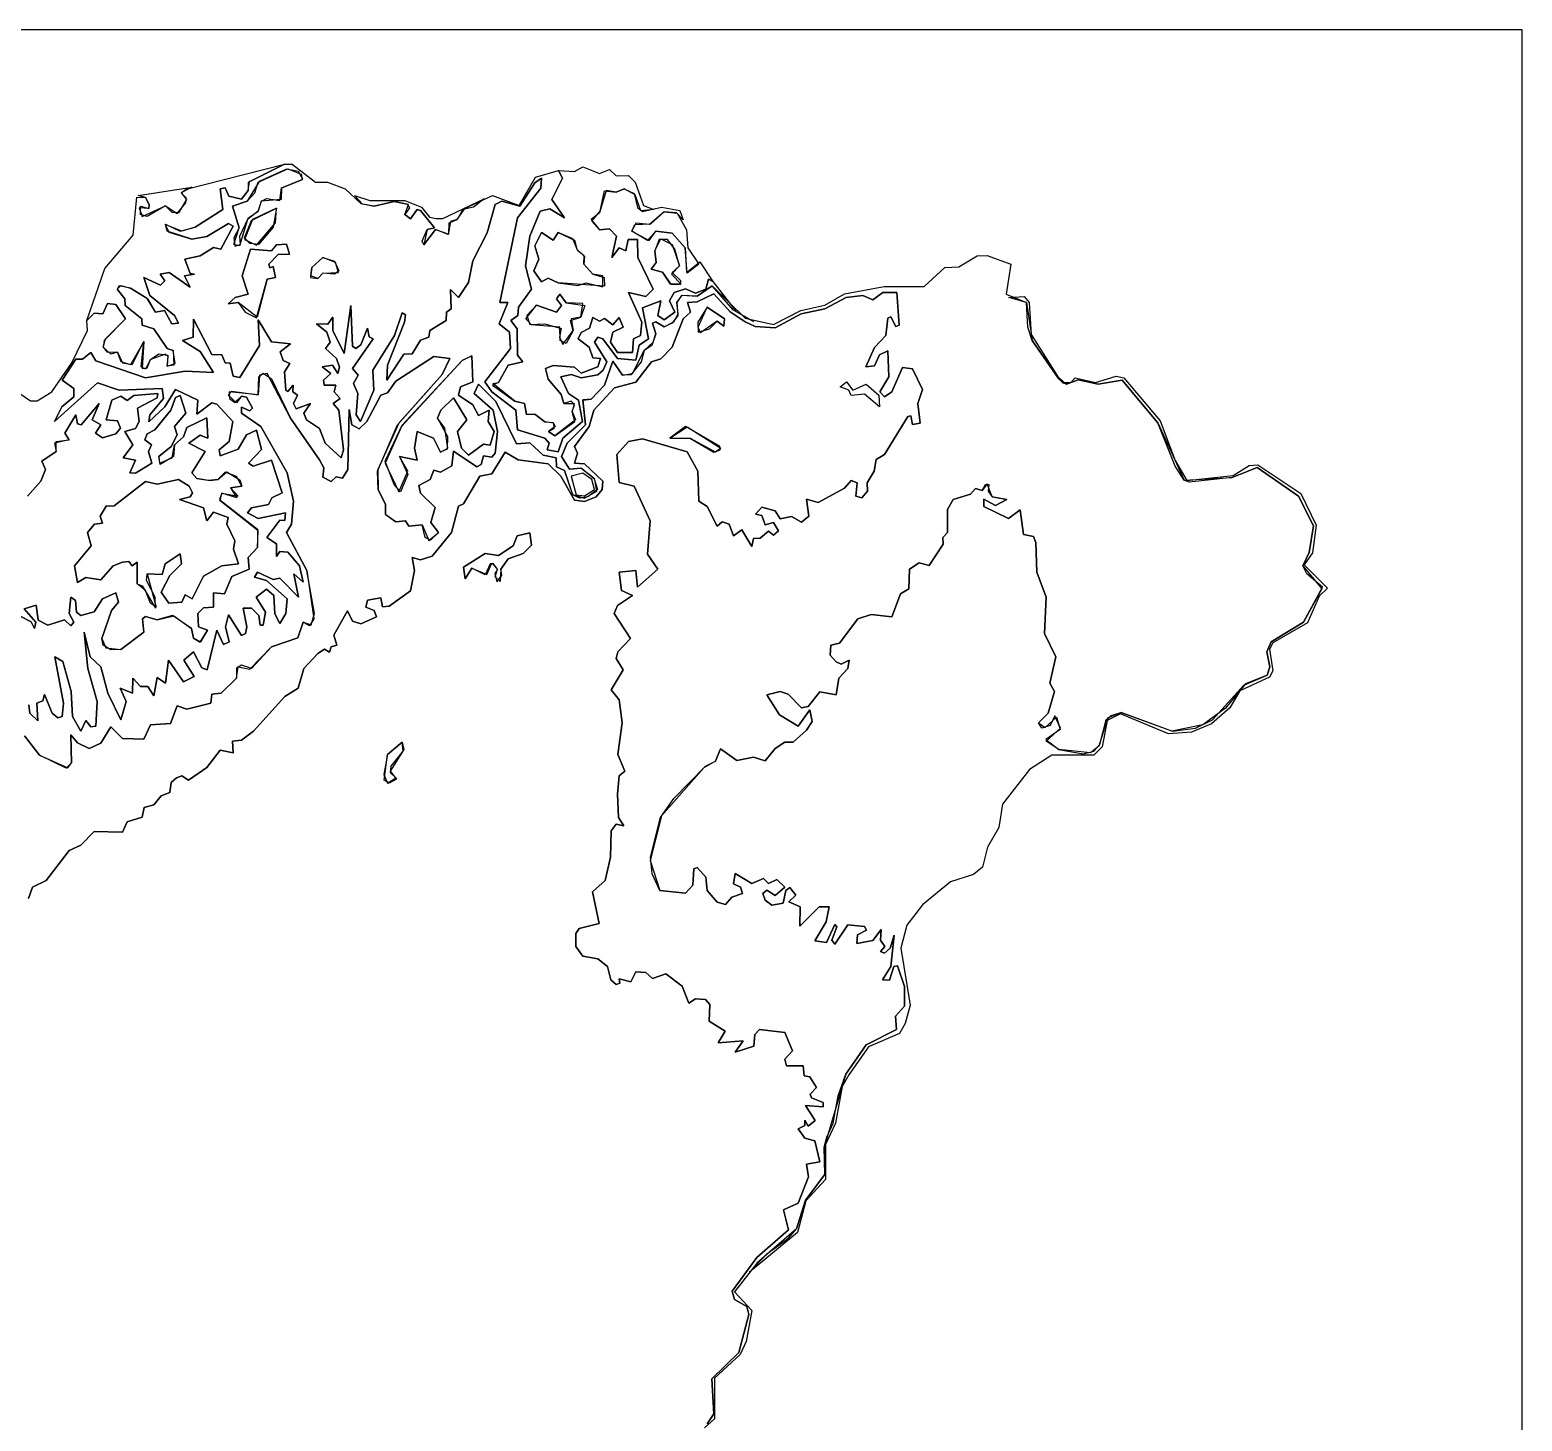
# Model space of a CAD drawing. Header units: millimetres. Extents: x 0 to 570, y 0 to 420.
# Drawn here: x 344.8 to 570, y 210 to 420 of the extents above; entities that cross this region are included whole.
import ezdxf

# ---------------------------------------------------------------- set-up
doc = ezdxf.new("R2010")
doc.units = ezdxf.units.MM
for name, color, linetype in [('BAND_01', 1, 'Continuous'), ('BAND_02', 2, 'Continuous'), ('BAND_03', 3, 'Continuous'), ('BAND_04', 4, 'Continuous'), ('BAND_05', 5, 'Continuous'), ('BAND_06', 6, 'Continuous'), ('PLAQUE_OUTLINE', 7, 'Continuous')]:
    doc.layers.add(name, color=color, linetype=linetype)

msp = doc.modelspace()

# ---------------------------------------------------------------- linework, layer by layer
at = {"layer": 'BAND_01'}
msp.add_lwpolyline([(344.57, 288.88), (345.18, 290.62), (347.25, 291.62), (350.71, 296.12), (352.5, 296.94), (354.5, 299), (358.75, 298.89), (359.5, 300.46), (361.75, 301.15), (362.05, 302.62), (363.5, 303.02), (364.61, 304.38), (365.91, 304.88), (366.13, 306.38), (366.9, 307.12), (367.75, 307.39), (368.75, 306.74), (371.5, 308.64), (373.5, 311.27), (375.5, 310.87), (375.4, 312.62), (376.75, 312.79), (378.54, 314.12), (383.25, 319.37), (385.29, 320.62), (386.15, 323.62), (388.27, 325.88), (389.25, 326.54), (390, 326.06), (390.25, 326.86), (391.1, 327.12), (390.69, 328.62), (392.75, 332.29), (393.5, 330.73), (394.75, 330.36), (397.09, 331.38), (396.75, 332.34), (395.5, 332.88), (395.75, 333.91), (397.75, 334.29), (398, 332.91), (399, 332.99), (402.25, 335.35), (402.84, 338.38), (402.5, 340.37), (403.75, 339.99), (405.5, 340.54), (408.43, 344.12), (409.5, 348.12), (410.25, 348.46), (412.71, 352.62), (414.5, 352.99), (416.5, 356.27), (418.5, 355.1), (423, 354.49), (424.93, 352.62), (427, 348.99), (428.5, 348.8), (430.25, 349.5), (431.14, 350.62), (431.26, 351.88), (428.5, 354.49), (426.99, 354.62), (427.45, 356.12), (427.01, 357.12), (429.19, 360.12), (429.89, 362.62), (433, 365.95), (436.25, 366.82), (438.61, 369.88), (440, 370.34), (441.73, 372.12), (443.4, 376.38), (444.49, 377.38), (444.03, 378.87), (445.5, 378.93), (448, 380.17), (450.5, 377.43), (452.75, 375.94), (454.25, 375.24), (457.25, 375.01), (461.2, 377.12), (464.75, 377.91), (467.97, 379.62), (470.5, 379.88), (472, 379.24), (473.54, 380.38), (475.61, 380.38), (476, 375.44), (475.5, 375.21), (474.75, 376.68), (474.25, 376.48), (473.99, 373.88), (472.25, 372.06), (470.94, 369.12), (472.25, 369.27), (473, 370.97), (474.25, 371.54), (474.4, 367.62), (473.09, 365.38), (473.75, 364.61), (474.89, 365.38), (476.5, 369.02), (478, 368.84), (479.5, 365.72), (478.82, 363.62), (479.17, 360.62), (478, 360.45), (477.75, 361.74), (477.28, 361.62), (473.79, 355.88), (472.5, 355.15), (472.23, 353.38), (471.14, 351.62), (471.21, 350.38), (470.37, 349.38), (469.42, 349.62), (469.63, 351.62), (468.75, 351.96), (467.75, 350.81), (463.75, 348.67), (462, 349.18), (462.33, 346.62), (461.25, 345.68), (459.75, 346.56), (458, 346.18), (457.25, 347.41), (455.25, 347.94), (454.31, 346.88), (455.25, 346.72), (455.75, 345.3), (457, 345.66), (457.79, 344.38), (457, 343.75), (456.25, 344.31), (455, 343.27), (454, 343.21), (453.75, 342.02), (452.25, 344.54), (451, 343.62), (450.32, 345.38), (449.25, 345.75), (448.5, 345.07), (447, 348.04), (445.76, 348.88), (445.59, 353.38), (444, 356.29), (437.25, 358.28), (435.15, 357.88), (433.37, 355.88), (433.75, 351.7), (436, 351.12), (438.39, 345.88), (437.98, 340.88), (439.54, 338.62), (436.5, 335.87), (436.25, 338.38), (433.75, 338.14), (434.1, 335.38), (435.75, 334.62), (433.5, 333.13), (432.95, 331.88), (435.44, 328.12), (433.52, 326.12), (433.26, 325.12), (434.31, 323.38), (432.52, 320.38), (433.73, 318.88), (434.17, 315.38), (433.54, 310.62), (434.6, 308.12), (433.75, 307.38), (433.49, 304.62), (433.63, 301.12), (434.43, 299.88), (433.25, 300.09), (432.52, 299.12), (432.43, 295.12), (431.64, 291.62), (429.68, 289.88), (430.72, 285.12), (427.68, 284.38), (427.17, 283.62), (427.21, 281.62), (428.25, 280.2), (430.5, 279.78), (431.96, 278.62), (432.46, 276.62), (433.25, 275.92), (433.83, 276.12), (433.75, 276.75), (435.5, 276.3), (436.25, 277.8), (437.75, 277.72), (438.75, 276.79), (440.75, 277.54), (443.25, 275.68), (444.25, 273.08), (445.25, 273.72), (446.74, 273.62), (447.42, 272.88), (447.3, 270.38), (449.71, 268.88), (448.67, 267.12), (452.45, 267.38), (451.25, 265.69), (454.06, 266.62), (454.18, 268.38), (454.91, 269.12), (458.75, 268.65), (459.89, 265.88), (458.71, 264.62), (458.97, 263.62), (461.5, 263.63), (461.67, 262.12), (462.5, 261.99), (463.52, 260.38), (462.57, 259.38), (462.75, 258.8), (464.49, 258.12), (464.5, 257.42), (461.87, 257.62), (463.33, 255.38), (462.25, 254.52), (461.75, 255.45), (461.74, 254.62), (460.73, 254.12), (461.75, 252.72), (463.25, 252.3), (464.03, 249.12), (462, 248.79), (462.28, 246.88), (460.72, 242.88), (458.53, 241.88), (459.3, 238.88), (454.5, 234.68), (450.8, 229.62), (451.12, 228.38), (453, 227.33), (453.29, 226.12), (451.77, 220.38), (447.7, 216.38), (448, 211.1), (447, 209.62)], dxfattribs=at)
for points in [[(449.64, 376.38), (447, 378.13), (445.61, 375.88), (445.67, 374.38), (447.34, 374.88), (448.5, 376.02), (449.5, 375.26)], [(444.5, 358.34), (448, 356.27), (448.96, 356.62), (448.94, 357.12), (443.75, 360.13), (441.38, 358.38)], [(419.25, 340.97), (420.5, 342.24), (420.25, 344.06), (418.35, 343.62), (417.71, 342.12), (415.5, 340.66), (413.5, 340.98), (410.26, 338.88), (410.5, 337.12), (411.5, 338.74), (413.75, 337.81), (414.5, 339.49), (415.39, 338.62), (414.94, 337.88), (415.25, 336.7), (416.01, 337.62), (415.89, 338.62), (417, 340.14)], [(401.12, 311.12), (401, 312.46), (398.79, 310.62), (398.21, 307.62), (398.75, 306.32), (400, 307.12), (399.24, 307.88), (399.32, 308.88)]]:
    msp.add_lwpolyline(points, close=True, dxfattribs=at)
at = {"layer": 'BAND_02'}
for points in [[(344, 313.42), (346.25, 310.53), (350.5, 308.6), (351.1, 309.38), (351, 313.59), (351.98, 312.38), (353.75, 311.52), (355.5, 312.35), (357, 314.78), (358.75, 313.02), (362, 312.95), (363.02, 315.12), (366, 315.3), (367, 317.96), (368.5, 317.45), (372.09, 318.38), (372.25, 319.73), (373.67, 319.88), (376, 322.15), (376.25, 323.86), (378, 323.48), (381.25, 326.85), (385.25, 328.22), (386.04, 330.62), (387.25, 330.19), (387.74, 331.88), (386.57, 338.38), (383.54, 344.12), (384.28, 345.38), (384.57, 348.88), (383.61, 353.12), (379.66, 360.12), (376.75, 362.14), (376.75, 363.03), (378, 362.51), (378.4, 362.88), (377.5, 364.57), (376.75, 364.69), (376, 363.69), (374.74, 364.88), (375.25, 365.46), (379.25, 364.93), (379.34, 367.62), (380, 368.2), (381.25, 367.33), (384.12, 361.38), (388.5, 355.12), (389.14, 353.88), (389, 352.49), (390.25, 351.83), (391, 352.51), (392, 352.35), (392.77, 353.62), (393, 362.69), (393.37, 360.38), (394.5, 359.76), (395.66, 360.88), (397.75, 364.85), (398.75, 365.23), (400, 366.96), (405.75, 370.68), (408.19, 370.38), (407, 367.99), (400.46, 360.62), (397.29, 353.62), (397.34, 350.62), (398.44, 348.38), (398.43, 346.88), (400, 345.73), (401.5, 345.9), (402, 345.1), (404, 345.31), (405, 342.94), (406.44, 344.12), (405.32, 345.62), (405.98, 347.88), (403.75, 350.05), (403.5, 351.2), (405.19, 352.12), (405.75, 353.54), (406.75, 353.25), (408.5, 354.18), (408.75, 356.42), (412.25, 354.03), (412.91, 354.38), (413.25, 355.72), (414.5, 355.52), (415.02, 356.12), (415.38, 359.38), (414.71, 362.62), (411.84, 365.12), (412.5, 366.5), (415.11, 363.88), (418.25, 357.51), (420.25, 357.64), (422.25, 355.78), (424.24, 355.38), (424.25, 354.04), (425.5, 353.51), (426.71, 349.88), (428.5, 349.32), (430.35, 350.38), (430.06, 352.12), (428, 353.84), (426.25, 353.69), (425.04, 355.62), (425.89, 357.62), (428.64, 360.38), (428.23, 364.12), (429.5, 364.25), (431.5, 366.37), (432.75, 369.98), (434.25, 367.87), (435.73, 368.12), (437.5, 371.6), (438.86, 372.88), (439.24, 374.12), (438.75, 375.71), (439.25, 375.95), (440.5, 375.17), (442, 375.91), (442.63, 377.12), (442.42, 378.87), (443.25, 379.96), (445.5, 379.78), (447.75, 381.38), (452.75, 376.49), (457, 375.55), (461.12, 377.63), (464.75, 378.46), (467.75, 380.16), (473.74, 381.25), (479.75, 381.24), (482.89, 384.12), (485, 384.24), (487.73, 385.88), (489.25, 385.93), (492.84, 384.62), (492.13, 380.12), (495.2, 378.87), (496.04, 373.12), (500.01, 367.38), (501.25, 366.5), (503, 367.19), (506, 366.5), (509.64, 367.12), (515, 360.7), (519, 352.05), (526.25, 352.45), (530, 353.93), (536.25, 349.61), (538.53, 345.12), (537.84, 341.12), (536.89, 339.12), (539.77, 335.62), (536.99, 330.62), (532.11, 327.62), (531.46, 326.12), (531.9, 323.88), (531.5, 322.58), (528.25, 321.3), (525.25, 317.62), (521.83, 315.12), (517.14, 314.12), (509.5, 316.98), (507.42, 316.12), (506.13, 311.88), (504.88, 310.88), (500.06, 311.38), (498.16, 312.62), (500.33, 314.62), (499.5, 316.44), (498.75, 315.01), (497.5, 314.62), (497.03, 315.38), (498.49, 316.88), (499.43, 320.12), (498.72, 321.38), (499.61, 325.38), (497.94, 328.88), (498.16, 334.38), (496.75, 338.12), (496.63, 342.62), (496.25, 343.54), (494.75, 343.82), (494.25, 347.55), (492.5, 346.26), (488.75, 348.04), (488.75, 349.17), (490.5, 348.19), (492.21, 349.12), (490, 349.49), (489.25, 351.46), (488.5, 350.45), (487.5, 350.77), (486.75, 349.93), (484.15, 349.12), (483.28, 347.62), (483.26, 344.12), (482.55, 343.38), (482.61, 342.38), (480.5, 339.13), (479, 339.53), (477.55, 338.62), (477.44, 335.62), (476.17, 334.88), (474.89, 331.38), (471.75, 331.73), (469.75, 331.1), (467, 327.42), (465.65, 327.12), (465.56, 325.62), (466.5, 324.59), (467.25, 324.27), (468.43, 324.88), (468.25, 323.58), (466.87, 322.12), (466.5, 319.64), (464, 320.08), (462.25, 317.89), (461.25, 317.65), (459.25, 319.73), (458, 320.12), (456, 319.63), (457.92, 316.62), (460.75, 314.91), (462.5, 317.35), (462.84, 315.62), (462, 314.3), (460, 312.5), (458.75, 312.48), (457.25, 311.55), (455.75, 309.68), (454, 310.22), (451.5, 309.72), (449, 311.49), (448.25, 309.64), (446.52, 308.62), (440.1, 301.38), (438.43, 294.62), (439.85, 290.12), (443.75, 289.67), (444.85, 290.88), (445, 293.36), (445.5, 293.56), (446.8, 292.12), (447, 290.12), (448.5, 288.35), (449.75, 287.97), (450.75, 289.1), (452.33, 289.62), (452.06, 290.62), (451, 291.08), (451.25, 292.64), (453.75, 291.14), (455.5, 291.9), (456.25, 291.16), (457.5, 291.77), (458.75, 290.58), (457.25, 289.36), (456, 290.15), (455.41, 289.62), (455.78, 288.62), (456.75, 287.9), (458.5, 288.17), (458.88, 290.12), (459.5, 290.53), (460.41, 289.38), (459.35, 288.38), (461.06, 287.62), (461, 284.69), (463.89, 287.62), (465.43, 287.62), (464.98, 285.38), (463.25, 282.51), (465, 282.26), (466.25, 284.97), (466.6, 284.62), (465.84, 282.62), (466.25, 282), (468.25, 284.93), (470.75, 284.66), (471.07, 284.12), (469.68, 283.38), (469.6, 282.12), (472, 282.56), (473.25, 284.21), (473.16, 282.62), (473.84, 281.62), (473.16, 280.88), (473.75, 280.66), (474.65, 281.38), (475.25, 283.36), (474.72, 278.62), (473.48, 276.62), (474.5, 276.58), (475.18, 278.62), (475.75, 278.74), (476.8, 275.62), (476.78, 272.62), (475.45, 271.12), (475.57, 269.12), (471, 266.82), (467.91, 262.38), (464.67, 251.38), (464.76, 247.25), (461.85, 243.38), (460.5, 239.02), (454.56, 233.88), (451.12, 229.5), (453.75, 226.71), (452.88, 222.01), (452, 220.05), (448.12, 216.5), (448.12, 210.35), (446.63, 209)], [(447, 209.62), (448, 211.1), (447.7, 216.38), (451.77, 220.38), (453.29, 226.12), (453, 227.33), (451.12, 228.38), (450.8, 229.62), (454.5, 234.68), (459.3, 238.88), (458.53, 241.88), (460.72, 242.88), (462.28, 246.88), (462, 248.79), (464.03, 249.12), (463.25, 252.3), (461.75, 252.72), (460.73, 254.12), (461.74, 254.62), (461.75, 255.45), (462.25, 254.52), (463.33, 255.38), (461.87, 257.62), (464.5, 257.42), (464.49, 258.12), (462.75, 258.8), (462.57, 259.38), (463.52, 260.38), (462.5, 261.99), (461.67, 262.12), (461.5, 263.63), (458.97, 263.62), (458.71, 264.62), (459.89, 265.88), (458.75, 268.65), (454.91, 269.12), (454.18, 268.38), (454.06, 266.62), (451.25, 265.69), (452.45, 267.38), (448.67, 267.12), (449.71, 268.88), (447.3, 270.38), (447.42, 272.88), (446.74, 273.62), (445.25, 273.72), (444.25, 273.08), (443.25, 275.68), (440.75, 277.54), (438.75, 276.79), (437.75, 277.72), (436.25, 277.8), (435.5, 276.3), (433.75, 276.75), (433.83, 276.12), (433.25, 275.92), (432.46, 276.62), (431.96, 278.62), (430.5, 279.78), (428.25, 280.2), (427.21, 281.62), (427.17, 283.62), (427.68, 284.38), (430.72, 285.12), (429.68, 289.88), (431.64, 291.62), (432.43, 295.12), (432.52, 299.12), (433.25, 300.09), (434.43, 299.88), (433.63, 301.12), (433.49, 304.62), (433.75, 307.38), (434.6, 308.12), (433.54, 310.62), (434.17, 315.38), (433.73, 318.88), (432.52, 320.38), (434.31, 323.38), (433.26, 325.12), (433.52, 326.12), (435.44, 328.12), (432.95, 331.88), (433.5, 333.13), (435.75, 334.62), (434.1, 335.38), (433.75, 338.14), (436.25, 338.38), (436.5, 335.87), (439.54, 338.62), (437.98, 340.88), (438.39, 345.88), (436, 351.12), (433.75, 351.7), (433.37, 355.88), (435.15, 357.88), (437.25, 358.28), (444, 356.29), (445.59, 353.38), (445.76, 348.88), (447, 348.04), (448.5, 345.07), (449.25, 345.75), (450.32, 345.38), (451, 343.62), (452.25, 344.54), (453.75, 342.02), (454, 343.21), (455, 343.27), (456.25, 344.31), (457, 343.75), (457.79, 344.38), (457, 345.66), (455.75, 345.3), (455.25, 346.72), (454.31, 346.88), (455.25, 347.94), (457.25, 347.41), (458, 346.18), (459.75, 346.56), (461.25, 345.68), (462.33, 346.62), (462, 349.18), (463.75, 348.67), (467.75, 350.81), (468.75, 351.96), (469.63, 351.62), (469.42, 349.62), (470.37, 349.38), (471.21, 350.38), (471.14, 351.62), (472.23, 353.38), (472.5, 355.15), (473.79, 355.88), (477.28, 361.62), (477.75, 361.74), (478, 360.45), (479.17, 360.62), (478.82, 363.62), (479.5, 365.72), (478, 368.84), (476.5, 369.02), (474.89, 365.38), (473.75, 364.61), (473.09, 365.38), (474.4, 367.62), (474.25, 371.54), (473, 370.97), (472.25, 369.27), (470.94, 369.12), (472.25, 372.06), (473.99, 373.88), (474.25, 376.48), (474.75, 376.68), (475.5, 375.21), (476, 375.44), (475.61, 380.38), (473.54, 380.38), (472, 379.24), (470.5, 379.88), (467.97, 379.62), (464.75, 377.91), (461.2, 377.12), (457.25, 375.01), (454.25, 375.24), (452.75, 375.94), (450.5, 377.43), (448, 380.17), (445.5, 378.93), (444.03, 378.87), (444.49, 377.38), (443.4, 376.38), (441.73, 372.12), (440, 370.34), (438.61, 369.88), (436.25, 366.82), (433, 365.95), (429.89, 362.62), (429.19, 360.12), (427.01, 357.12), (427.45, 356.12), (426.99, 354.62), (428.5, 354.49), (431.26, 351.88), (431.14, 350.62), (430.25, 349.5), (428.5, 348.8), (427, 348.99), (424.93, 352.62), (423, 354.49), (418.5, 355.1), (416.5, 356.27), (414.5, 352.99), (412.71, 352.62), (410.25, 348.46), (409.5, 348.12), (408.43, 344.12), (405.5, 340.54), (403.75, 339.99), (402.5, 340.37), (402.84, 338.38), (402.25, 335.35), (399, 332.99), (398, 332.91), (397.75, 334.29), (395.75, 333.91), (395.5, 332.88), (396.75, 332.34), (397.09, 331.38), (394.75, 330.36), (393.5, 330.73), (392.75, 332.29), (390.69, 328.62), (391.1, 327.12), (390.25, 326.86), (390, 326.06), (389.25, 326.54), (388.27, 325.88), (386.15, 323.62), (385.29, 320.62), (383.25, 319.37), (378.54, 314.12), (376.75, 312.79), (375.4, 312.62), (375.5, 310.87), (373.5, 311.27), (371.5, 308.64), (368.75, 306.74), (367.75, 307.39), (366.9, 307.12), (366.13, 306.38), (365.91, 304.88), (364.61, 304.38), (363.5, 303.02), (362.05, 302.62), (361.75, 301.15), (359.5, 300.46), (358.75, 298.89), (354.5, 299), (352.5, 296.94), (350.71, 296.12), (347.25, 291.62), (345.18, 290.62), (344.57, 288.88)]]:
    msp.add_lwpolyline(points, dxfattribs=at)
for points in [[(448.5, 376.02), (446, 374.25), (445.65, 375.12), (447, 378.13), (449.64, 376.38), (449.5, 375.26)], [(467.1, 366.12), (468.02, 366.88), (469, 365.63), (471, 366.54), (472.89, 364.88), (473.03, 363.12), (470.75, 364.99), (468.75, 364.82), (468.37, 365.62)], [(449.08, 356.88), (448.25, 356.27), (444.5, 358.34), (441.38, 358.38), (444, 360.07)], [(413.5, 337.76), (411.5, 338.74), (410.5, 337.12), (410.26, 338.88), (413.5, 340.98), (415.5, 340.66), (417.71, 342.12), (418.35, 343.62), (420.25, 344.06), (420.5, 342.24), (419.25, 340.97), (417, 340.14), (415.89, 338.62), (415.75, 336.74), (415, 337.45), (415.39, 338.62), (414.75, 339.42), (414.24, 339.38)], [(399.19, 308.12), (400.11, 306.88), (399, 306.32), (398.25, 306.75), (398.79, 310.62), (401, 312.46), (401.24, 311.38)]]:
    msp.add_lwpolyline(points, close=True, dxfattribs=at)
at = {"layer": 'BAND_03'}
for points in [[(378.75, 395.38), (379.25, 397.03), (383.75, 399.01), (385.75, 398.21), (385.9, 397.38), (382.75, 396.12), (382.73, 394.38), (379.72, 394.12), (379.27, 392.62), (377.65, 391.38), (376.41, 387.38), (375.59, 387.62), (376.38, 390.12), (375.37, 393.38), (377.6, 394.12)], [(438, 388.22), (435.65, 389.62), (436.11, 390.62), (438.5, 390.71), (440.5, 392.54), (442.5, 392.33), (443.88, 389.82), (444.08, 387.12), (445.77, 384.62), (444, 383.27), (443.7, 387.12), (441.75, 389.29), (439.25, 389.6)], [(377.72, 380.12), (376.84, 382.88), (378.09, 386.88), (381.25, 386.65), (382, 387.56), (383.5, 387.63), (383.97, 386.12), (382.25, 386.07), (380.85, 384.62), (381, 384.1), (381.5, 384.27), (381.88, 382.62), (380.6, 382.38), (379.09, 376.62), (376.25, 378.84), (374.7, 378.62), (375.76, 379.62)], [(461.85, 243.38), (464.76, 247.25), (464.67, 251.38), (465.05, 252.88), (466.01, 255), (466.79, 259.12), (467.91, 262.38), (471, 266.82), (475.57, 269.12), (475.45, 271.12), (476.78, 272.62), (476.8, 275.62), (475.75, 278.74), (475.18, 278.62), (474.5, 276.58), (473.48, 276.62), (474.72, 278.62), (475.25, 283.36), (474.65, 281.38), (473.75, 280.66), (473.16, 280.88), (473.84, 281.62), (473.16, 282.62), (473.25, 284.21), (472, 282.56), (469.6, 282.12), (469.68, 283.38), (471.07, 284.12), (470.75, 284.66), (468.25, 284.93), (466.25, 282), (465.84, 282.62), (466.6, 284.62), (466.25, 284.97), (465, 282.26), (463.25, 282.51), (464.98, 285.38), (465.43, 287.62), (463.89, 287.62), (461, 284.69), (461.06, 287.62), (459.35, 288.38), (460.41, 289.38), (459.5, 290.53), (458.88, 290.12), (458.5, 288.17), (456.75, 287.9), (455.78, 288.62), (455.41, 289.62), (456, 290.15), (457.25, 289.36), (458.75, 290.58), (457.5, 291.77), (456.25, 291.16), (455.5, 291.9), (453.75, 291.14), (451.25, 292.64), (451, 291.08), (452.06, 290.62), (452.33, 289.62), (450.75, 289.1), (449.75, 287.97), (448.5, 288.35), (447, 290.12), (446.8, 292.12), (445.5, 293.56), (445, 293.36), (444.85, 290.88), (443.75, 289.67), (439.85, 290.12), (438.7, 292.62), (438.46, 295.12), (439.97, 301.12), (442, 303.96), (446.75, 308.84), (448.25, 309.64), (449, 311.49), (451.5, 309.72), (454, 310.22), (455.75, 309.68), (457.25, 311.55), (458.75, 312.48), (460, 312.5), (462, 314.3), (462.84, 315.62), (462.5, 317.35), (460.75, 314.91), (457.92, 316.62), (456, 319.63), (458, 320.12), (459.25, 319.73), (461.25, 317.65), (462.25, 317.89), (464, 320.08), (466.5, 319.64), (466.87, 322.12), (468.25, 323.58), (468.43, 324.88), (467.25, 324.27), (466.5, 324.59), (465.56, 325.62), (465.65, 327.12), (467, 327.42), (469.75, 331.1), (471.75, 331.73), (474.89, 331.38), (476.17, 334.88), (477.44, 335.62), (477.55, 338.62), (479, 339.53), (480.5, 339.13), (482.61, 342.38), (482.55, 343.38), (483.26, 344.12), (483.28, 347.62), (484.15, 349.12), (486.75, 349.93), (487.5, 350.77), (488.5, 350.45), (489, 351.39), (489.52, 351.38), (489.39, 350.38), (490, 349.49), (492.21, 349.12), (490.5, 348.19), (488.75, 349.17), (488.75, 348.04), (492.5, 346.26), (494.25, 347.55), (494.75, 343.82), (496.25, 343.54), (496.63, 342.62), (496.75, 338.12), (498.16, 334.38), (497.94, 328.88), (499.61, 325.38), (498.72, 321.38), (499.43, 320.12), (498.49, 316.88), (497.03, 315.38), (498, 314.69), (499.75, 316.25), (500.27, 314.38), (498.12, 312.88), (500.06, 311.38), (503.75, 310.74), (505.38, 311.12), (506.25, 312.12), (507.23, 315.88), (508, 316.53), (509.5, 316.98), (517.25, 314.12), (520.7, 314.62), (523.26, 315.88), (528, 321.1), (531.5, 322.58), (531.9, 323.88), (531.46, 326.12), (532.11, 327.62), (536.99, 330.62), (539.87, 335.88), (537.52, 337.88), (536.89, 339.12), (537.84, 341.12), (538.53, 345.12), (536.23, 349.62), (530, 353.93), (526.25, 352.45), (519.75, 351.75), (519, 352.05), (517.64, 354.12), (515, 360.7), (509.64, 367.12), (506, 366.5), (503, 367.19), (501.25, 366.5), (500.75, 366.68), (500.01, 367.38), (496.04, 373.12), (495.38, 375.12), (495.2, 378.87), (492.52, 379.62), (494.84, 379.75), (495.62, 378.87), (495.88, 374), (499.88, 367.75), (500.88, 366.75), (501.88, 366.75), (502.53, 367.5), (505.62, 366.75), (508.72, 367.75), (509.88, 367.5), (515.38, 361), (517.62, 355), (519.38, 352), (526.38, 352.75), (528.78, 354.25), (530.12, 354.33), (536.62, 350), (538.93, 345.25), (538.38, 341.06), (537.12, 339.25), (540.62, 335.75), (539.38, 334.5), (537.62, 330.5), (532.38, 327.5), (531.88, 326.5), (532.38, 323.25), (531.88, 322.28), (527.38, 320.25), (525.88, 317.67), (523.12, 315.25), (520.12, 314), (516.62, 313.75), (509.38, 316.75), (507.38, 315.75), (506.62, 311.77), (505.38, 310.5), (499, 310.5), (495.64, 308.38), (491.6, 303.12), (491.03, 299.62), (489.33, 296.62), (488.58, 293.62), (487.18, 292.5), (483.75, 291.41), (479.5, 287.91), (477.14, 284.88), (476.23, 281.38), (477.62, 272.81), (476.88, 270), (476.02, 268.5), (471.38, 266.5), (468.38, 262.25), (467.38, 260.5), (466.38, 255), (464.88, 251.75), (464.88, 246.5), (461.88, 243.25), (460.62, 238.5), (453.38, 232.5), (456, 235.27), (459.27, 237.62), (460.5, 239.02)], [(402.83, 356.88), (403.25, 359.37), (405.69, 358.38), (406.75, 356.28), (407.87, 356.88), (407.42, 359.88), (406.3, 361.38), (406.8, 362.62), (408.75, 364.45), (410.72, 361.12), (409.35, 359.38), (409.94, 356.88), (411, 355.8), (413.25, 357.46), (414.25, 357.32), (414.88, 359.38), (413.96, 360.88), (414.09, 362.62), (412.5, 361.79), (411.65, 363.38), (409.49, 364.88), (409.76, 366.12), (411.64, 366.88), (411.5, 370.81), (410, 370.04), (400.87, 360.12), (398.43, 354.62), (400.5, 350.26), (401.83, 353.38), (400.6, 355.62), (403.25, 355.05)], [(427.25, 349.84), (428.5, 349.69), (430.02, 350.62), (429.59, 352.12), (428.25, 353.08), (426.47, 352.62)]]:
    msp.add_lwpolyline(points, close=True, dxfattribs=at)
msp.add_lwpolyline([(344.63, 318.12), (344.8, 316.88), (346, 315.68), (345.86, 318.38), (346.75, 318.73), (347, 319.66), (348.17, 316.88), (349, 316.16), (349.68, 316.38), (349.89, 318.38), (348.55, 325.38), (349.75, 324.67), (351.01, 320.12), (351.25, 316.38), (352.5, 314.15), (353.25, 315.74), (354, 314.8), (354.73, 314.88), (354.95, 318.62), (353.53, 323.62), (353, 329.07), (353.87, 325.38), (355.49, 323.88), (356.55, 319.88), (358.5, 315.87), (359.31, 318.62), (358.42, 320.62), (360.27, 319.88), (360.34, 322.12), (361.5, 320.91), (362.62, 320.88), (363.5, 319.48), (364, 322.26), (365.25, 321.4), (365.72, 324.88), (368, 321.61), (369.61, 322.38), (368.02, 324.88), (369.5, 326.13), (370.75, 323.7), (371.53, 323.38), (373, 329.38), (374, 327.22), (374.86, 327.62), (374.34, 329.88), (374.75, 331.69), (376.75, 328.6), (377.36, 328.88), (377.52, 329.88), (377, 332.73), (378.25, 332.7), (379.37, 331.62), (379.56, 330.12), (380, 330.15), (380.35, 332.12), (378.96, 334.38), (380.5, 335.59), (381.62, 334.62), (381.75, 331.83), (382.5, 330.41), (383.43, 331.88), (383.6, 334.12), (380.5, 336.9), (378.71, 337.38), (379.14, 338.12), (381.5, 337.05), (382.5, 337.25), (385.36, 334.38), (384.63, 337.88), (386.03, 336.62), (385.47, 339.12), (383.75, 341.15), (382.5, 341.27), (382, 340.51), (382, 342.44), (380.57, 343.38), (382.5, 346), (383.25, 345.96), (383.37, 347.12), (379.25, 346.26), (377.64, 347.12), (378.25, 347.86), (380.81, 348.38), (381.29, 349.38), (382.88, 350.12), (381.25, 355.04), (378.5, 354.15), (377.78, 354.62), (379.75, 356.64), (379, 359.57), (377.5, 358.85), (376.25, 356.71), (373.5, 355.72), (373.38, 356.62), (374.88, 357.88), (375.42, 360.88), (373, 363.51), (372.25, 363.68), (370, 361.99), (370.16, 364.12), (366.75, 365.72), (365.15, 363.12), (362.75, 360.85), (362.88, 361.88), (364.95, 364.38), (364.75, 365.85), (358.25, 365.63), (355, 366.71), (348.5, 360.9), (349.61, 363.12), (351.41, 364.62), (351.42, 365.88), (349.67, 367.12), (351.75, 370.29), (352.75, 370.27), (354, 371.32), (354.75, 370.03), (362.25, 367.46), (368.25, 368.46), (372.5, 368.29), (370.5, 371.46), (367.83, 373.12), (369.46, 373.62), (369.5, 376.33), (372.25, 371.02), (373.75, 370.94), (374.25, 369.76), (375, 369.68), (375.5, 367.74), (376.5, 367.54), (379.47, 372.38), (379.25, 376.22), (381.25, 372.89), (384.11, 372.62), (382.58, 371.38), (383, 370.07), (384.01, 369.62), (383.2, 368.38), (383.42, 365.62), (383.75, 365.39), (384.55, 366.38), (384.49, 365.38), (385.18, 364.88), (384.57, 363.62), (385, 362.82), (387.15, 363.62), (386.12, 362.12), (386.53, 361.12), (388.5, 359.83), (389.34, 357.62), (391.75, 355.4), (392.13, 356.62), (391.44, 362.62), (390.55, 363.62), (391.63, 364.38), (390.73, 365.38), (390.95, 366.38), (389.21, 366.38), (389.13, 367.12), (390.22, 368.12), (388.91, 369.12), (390.47, 369.38), (391.25, 368.12), (391.5, 369.09), (391.09, 370.38), (389.43, 371.88), (390.09, 372.88), (389.61, 374.38), (388.03, 375.62), (389.75, 375.59), (390.5, 376.64), (390.53, 374.62), (392.25, 371.15), (393.25, 378.41), (393.5, 372.24), (394, 371.89), (394.75, 372.45), (395.75, 374.99), (396, 373.67), (396.59, 373.38), (393.49, 368.88), (394.33, 367.88), (393.64, 366.62), (394.27, 365.12), (394.05, 361.88), (394.68, 360.88), (396.7, 365.62), (396.55, 368.62), (399.83, 373.88), (401, 377.31), (401.5, 376.98), (401.32, 375.88), (398.78, 369.38), (398.66, 367.12), (401.25, 371.06), (402.5, 371.12), (403.75, 373.17), (405, 373.59), (405.14, 374.62), (407.61, 376.12), (407.66, 377.38), (408.35, 377.88), (408.25, 380.83), (409.5, 379.62), (410.99, 381.88), (411.64, 385.12), (413.83, 389.38), (415.02, 393.62), (416, 394.13), (418.75, 393.38), (421, 396.93), (422.01, 397.62), (421.93, 396.12), (418.39, 391.62), (415.74, 378.87), (416.91, 378.87), (415.63, 375.62), (417.16, 374.38), (417.31, 371.88), (413.45, 366.88), (414.5, 365.34), (418.15, 362.62), (418.38, 359.62), (422.5, 358.36), (423.15, 357.62), (422.84, 356.62), (424.5, 356.31), (425.22, 358.38), (428.21, 360.88), (427.58, 364.12), (426.09, 365.12), (424.91, 367.62), (426.5, 367.98), (428, 367.47), (430.5, 367.93), (431.33, 368.62), (431.89, 369.88), (429.99, 372.88), (430.5, 373.59), (431.25, 373.37), (433.5, 370.38), (436.25, 370.12), (436.75, 372.4), (438.13, 373.38), (437.25, 378.05), (440, 379.08), (439.58, 376.88), (440.5, 376.24), (442.11, 377.38), (441.31, 379.12), (442.05, 380.38), (443.75, 380.89), (445.25, 380.24), (446.8, 380.88), (447.23, 382.38), (447.88, 382), (451.38, 377.5), (453.98, 376), (451, 377.71), (447.75, 381.38), (445.5, 379.78), (443.12, 379.88), (442.42, 378.87), (442.56, 376.88), (441.75, 375.71), (440.5, 375.17), (439.25, 375.95), (438.75, 375.71), (439.24, 374.12), (438.66, 372.38), (437.5, 371.6), (437.03, 369.88), (435.5, 367.93), (434.25, 367.87), (432.75, 369.98), (431.5, 366.37), (429.5, 364.25), (428.25, 364.16), (428.64, 360.38), (425.89, 357.62), (425.04, 355.62), (426.25, 353.69), (428, 353.84), (429.9, 352.38), (430.48, 350.62), (429, 349.5), (427.75, 349.3), (426.75, 349.83), (425.5, 353.51), (424.25, 354.04), (424.24, 355.38), (422.25, 355.78), (420.25, 357.64), (418.25, 357.51), (415.11, 363.88), (412.5, 366.5), (411.84, 365.12), (414.71, 362.62), (415.38, 359.38), (415.02, 356.12), (414.5, 355.52), (413.25, 355.72), (412.91, 354.38), (412.25, 354.03), (408.75, 356.42), (408.5, 354.18), (406.75, 353.25), (405.75, 353.54), (405.19, 352.12), (403.5, 351.2), (403.75, 350.05), (405.98, 347.88), (405.32, 345.62), (406.44, 344.12), (405.25, 342.98), (404.46, 343.38), (404, 345.31), (402, 345.1), (401.5, 345.9), (400, 345.73), (398.5, 346.79), (398.44, 348.38), (397.34, 350.62), (397.26, 353.38), (400.3, 360.38), (407, 367.99), (408.19, 370.38), (405.75, 370.68), (400, 366.96), (398.75, 365.23), (397.75, 364.85), (395.66, 360.88), (394.5, 359.76), (393.37, 360.38), (393, 362.69), (392.77, 353.62), (392, 352.35), (391, 352.51), (390.25, 351.83), (389, 352.49), (389.14, 353.88), (388.5, 355.12), (384.12, 361.38), (380.63, 368.12), (379.45, 367.88), (379.25, 364.93), (374.87, 365.38), (374.91, 364.38), (375.75, 363.76), (376.75, 364.69), (377.5, 364.57), (378.4, 362.88), (378, 362.51), (376.75, 363.03), (376.75, 362.14), (379.66, 360.12), (383.61, 353.12), (384.57, 348.88), (384.28, 345.38), (383.54, 344.12), (386.57, 338.38), (387.65, 331.12), (387, 330.06), (386.04, 330.62), (385.25, 328.22), (381.25, 326.85), (378.25, 323.61), (376.75, 324.11), (376, 323.67), (376, 322.15), (373.67, 319.88), (372.25, 319.73), (372.09, 318.38), (368.5, 317.45), (367, 317.96), (366, 315.3), (363.02, 315.12), (362, 312.95), (358.75, 313.02), (357, 314.78), (355.5, 312.35), (353.75, 311.52), (351.98, 312.38), (351, 313.59), (351.1, 309.38), (350.25, 308.57), (346.25, 310.53), (344, 313.42)], dxfattribs=at)
at = {"layer": 'BAND_04'}
for points in [[(342.31, 365.75), (344.88, 364), (345.88, 364), (348.09, 365.38), (351.12, 369.75), (353.49, 374.62), (353.38, 376.14), (354.5, 377.25), (355.79, 377.12), (356.5, 378.72), (357.75, 378.53), (359.22, 376.38), (356.02, 373.12), (355.85, 372.12), (356.42, 371.38), (358, 371.33), (358.75, 369.72), (360.25, 369.48), (362, 372.98), (361.75, 368.87), (362.5, 368.96), (363, 370.25), (364.25, 371.08), (365.61, 370.88), (365.5, 369.24), (366.71, 369.62), (366.41, 371.62), (365.5, 371.88), (363.5, 374.88), (361.75, 375.42), (361.68, 376.38), (359.18, 378.38), (359.13, 379.38), (357.97, 380.88), (358.5, 381.43), (360, 380.99), (362.6, 379.38), (363.75, 377.4), (365.1, 377.62), (366.24, 375.62), (367.25, 375.73), (366.64, 376.88), (362.91, 379.88), (361.97, 382.62), (364.5, 381.45), (365.15, 382.12), (364.45, 383.12), (365.83, 383.38), (369, 381.16), (368.14, 382.88), (369.65, 383.12), (369, 383.23), (368.19, 385.38), (370.5, 385.88), (372.5, 387.16), (373.6, 386.88), (375.5, 390.38), (374.75, 390.76), (371.5, 388.83), (369.25, 388.41), (365.5, 389.59), (365.25, 390.69), (367.5, 389.62), (369.75, 390.23), (373.93, 392.88), (373.5, 395.98), (374.25, 396.14), (374.83, 394.88), (376.75, 394.46), (377.75, 395.75), (377.93, 397.12), (383.24, 399.75), (384.38, 399.75), (387.88, 397), (389.69, 397), (392.38, 396), (394.75, 393.77), (396.75, 393.38), (399.75, 394.11), (401.75, 393.7), (402.07, 393.12), (401.4, 392.12), (402.25, 391.45), (403.25, 392.86), (403.75, 392.75), (405.84, 390.12), (404.73, 389.88), (404.25, 387.53), (406, 389.85), (408, 389.18), (408.09, 390.88), (409.27, 391.38), (410.5, 393.1), (414.62, 395), (418.62, 393.5), (421.12, 397.75), (424.55, 398.75), (425.19, 397.62), (423.59, 394.38), (425.5, 391.62), (423.25, 392.97), (421.83, 392.62), (420.25, 388.88), (419.57, 384.38), (420.52, 380.88), (418.53, 378.12), (418.45, 376.88), (417.36, 376.12), (418.32, 374.88), (418.37, 370.88), (419.2, 369.88), (417, 369.37), (415.5, 366.75), (414.63, 366.38), (418, 363.94), (419.46, 363.62), (419.75, 361.95), (421, 361.98), (422.5, 360.83), (423.75, 360.74), (424.07, 360.12), (423.08, 359.38), (424, 358.74), (427.05, 360.88), (426.65, 362.38), (427, 363.38), (426.5, 363.93), (425.39, 363.62), (425, 364.94), (423, 367.28), (422.61, 368.88), (423.75, 369.34), (427, 369.11), (428, 368.2), (430.5, 369.12), (430.92, 370.38), (429.75, 370.47), (429.19, 372.12), (427.53, 373.38), (428, 374.34), (429.25, 374.96), (429.75, 376.58), (430.75, 376.05), (431.5, 376.45), (432.75, 375.45), (433.75, 376.6), (434.34, 375.12), (432.77, 374.38), (432.41, 372.88), (433.5, 371.32), (435.75, 371.32), (435.89, 373.38), (436.97, 373.88), (437.17, 375.88), (435.15, 380.38), (437.75, 379.77), (438.88, 380.88), (436.52, 385.62), (436.5, 388.38), (435.09, 388.38), (434.75, 386.64), (433.75, 387.09), (432.61, 385.62), (433.35, 388.88), (432.25, 389.94), (430.75, 389.82), (429.62, 391.12), (430.87, 392.62), (431.5, 395.69), (433.25, 395.48), (434.5, 396), (436, 395.3), (436.5, 393.17), (437.25, 392.56), (440.12, 393.25), (442.88, 392.75), (443.38, 391.31), (442.39, 392.38), (440.5, 392.54), (438.31, 390.62), (436.25, 390.82), (435.65, 389.62), (438.25, 388.18), (439.25, 389.6), (441.75, 389.29), (443.7, 387.12), (443.88, 383.38), (445.88, 385), (447.88, 382), (447.23, 382.38), (446.8, 380.88), (445.25, 380.24), (443.75, 380.89), (442.05, 380.38), (441.31, 379.12), (442.11, 377.38), (440.5, 376.24), (439.58, 376.88), (440, 379.08), (437.25, 378.05), (438.13, 373.38), (436.75, 372.4), (436.25, 370.12), (433.5, 370.38), (431.25, 373.37), (430.5, 373.59), (429.99, 372.88), (431.89, 369.88), (431.33, 368.62), (430.5, 367.93), (428, 367.47), (426.5, 367.98), (424.91, 367.62), (426.09, 365.12), (427.58, 364.12), (428.21, 360.88), (425.22, 358.38), (424.5, 356.31), (422.84, 356.62), (423.15, 357.62), (422.5, 358.36), (418.38, 359.62), (418.15, 362.62), (414.5, 365.34), (413.45, 366.88), (417.31, 371.88), (417.16, 374.38), (415.63, 375.62), (416.91, 378.87), (415.74, 378.87), (418.39, 391.62), (421.93, 396.12), (422.01, 397.62), (421, 396.93), (418.75, 393.38), (416, 394.13), (415.02, 393.62), (413.83, 389.38), (411.64, 385.12), (410.99, 381.88), (409.5, 379.62), (408.25, 380.83), (408.35, 377.88), (407.66, 377.38), (407.61, 376.12), (405.14, 374.62), (405, 373.59), (403.75, 373.17), (402.5, 371.12), (401.25, 371.06), (398.66, 367.12), (398.78, 369.38), (401.32, 375.88), (401.5, 376.98), (401, 377.31), (399.83, 373.88), (396.55, 368.62), (396.7, 365.62), (394.68, 360.88), (394.05, 361.88), (394.27, 365.12), (393.64, 366.62), (394.33, 367.88), (393.49, 368.88), (396.59, 373.38), (396, 373.67), (395.75, 374.99), (394.75, 372.45), (394, 371.89), (393.5, 372.24), (393.25, 378.41), (392.25, 371.15), (390.53, 374.62), (390.5, 376.64), (389.75, 375.59), (388.03, 375.62), (389.61, 374.38), (390.09, 372.88), (389.43, 371.88), (391.09, 370.38), (391.5, 369.09), (391.25, 368.12), (390.47, 369.38), (388.91, 369.12), (390.22, 368.12), (389.13, 367.12), (389.21, 366.38), (390.95, 366.38), (390.73, 365.38), (391.63, 364.38), (390.55, 363.62), (391.44, 362.62), (392.13, 356.62), (391.75, 355.4), (389.34, 357.62), (388.5, 359.83), (386.53, 361.12), (386.12, 362.12), (387.15, 363.62), (385, 362.82), (384.57, 363.62), (385.18, 364.88), (384.49, 365.38), (384.55, 366.38), (383.75, 365.39), (383.42, 365.62), (383.2, 368.38), (384.01, 369.62), (383, 370.07), (382.58, 371.38), (384.11, 372.62), (381.25, 372.89), (379.25, 376.22), (379.47, 372.38), (376.5, 367.54), (375.5, 367.74), (375, 369.68), (374.25, 369.76), (373.75, 370.94), (372.25, 371.02), (369.5, 376.33), (369.46, 373.62), (367.83, 373.12), (370.5, 371.46), (372.5, 368.29), (368.25, 368.46), (362.25, 367.46), (354.75, 370.03), (354, 371.32), (352.75, 370.27), (351.75, 370.29), (349.67, 367.12), (351.42, 365.88), (351.41, 364.62), (349.61, 363.12), (348.5, 360.9), (355, 366.71), (358.25, 365.63), (364.75, 365.85), (364.95, 364.38), (362.88, 361.88), (362.75, 360.85), (365.15, 363.12), (366.75, 365.72), (370.16, 364.12), (370, 361.99), (372.25, 363.68), (373, 363.51), (375.42, 360.88), (374.88, 357.88), (373.38, 356.62), (373.5, 355.72), (376.25, 356.71), (377.5, 358.85), (379, 359.57), (379.75, 356.64), (377.78, 354.62), (378.5, 354.15), (381.25, 355.04), (382.88, 350.12), (381.29, 349.38), (380.81, 348.38), (378.25, 347.86), (377.64, 347.12), (379.25, 346.26), (383.37, 347.12), (383.25, 345.96), (382.5, 346), (380.57, 343.38), (382, 342.44), (382, 340.51), (382.5, 341.27), (383.75, 341.15), (385.47, 339.12), (386.03, 336.62), (384.63, 337.88), (385.36, 334.38), (382.5, 337.25), (381.5, 337.05), (379.14, 338.12), (378.71, 337.38), (380.5, 336.9), (383.6, 334.12), (383.43, 331.88), (382.5, 330.41), (381.75, 331.83), (381.62, 334.62), (380.5, 335.59), (378.96, 334.38), (380.35, 332.12), (380, 330.15), (379.56, 330.12), (379.37, 331.62), (378.25, 332.7), (377, 332.73), (377.52, 329.88), (377.36, 328.88), (376.75, 328.6), (374.75, 331.69), (374.34, 329.88), (374.86, 327.62), (374, 327.22), (373, 329.38), (371.53, 323.38), (370.75, 323.7), (369.5, 326.13), (368.02, 324.88), (369.61, 322.38), (368, 321.61), (365.72, 324.88), (365.25, 321.4), (364, 322.26), (363.5, 319.48), (362.62, 320.88), (361.5, 320.91), (360.34, 322.12), (360.27, 319.88), (358.42, 320.62), (359.31, 318.62), (358.5, 315.87), (356.55, 319.88), (355.49, 323.88), (353.87, 325.38), (353, 329.07), (353.53, 323.62), (354.95, 318.62), (354.73, 314.88), (354, 314.8), (353.25, 315.74), (352.5, 314.15), (351.25, 316.38), (351.01, 320.12), (349.75, 324.67), (348.55, 325.38), (349.89, 318.38), (349.68, 316.38), (349, 316.16), (348.17, 316.88), (347, 319.66), (346.75, 318.73), (345.86, 318.38), (346, 315.68), (344.8, 316.88), (344.63, 318.12)], [(343.25, 331.54), (345, 330.66), (345.5, 329.63), (345.68, 330.62), (343.91, 332.62), (345.75, 333.14), (346.07, 330.88), (347.5, 330.14), (350, 330.94), (351, 330.03), (351.44, 330.62), (350.73, 331.88), (351, 334.35), (351.7, 333.88), (351.82, 332.12), (352.5, 331.58), (354.5, 332.18), (355.75, 334.13), (357.75, 335.03), (358.16, 333.62), (357.1, 332.38), (355.67, 328.12), (356.25, 326.73), (358.5, 326.49), (362, 329.09), (361.81, 331.12), (362.25, 331.47), (364, 330.94), (366.5, 331.53), (369.18, 329.62), (369.5, 328.18), (370.5, 327.6), (371.61, 329.38), (370.25, 329.88), (370.13, 331.88), (371, 332.78), (372.49, 332.88), (372.5, 335.02), (374.18, 334.88), (375.25, 337.48), (377.89, 338.62), (377.73, 340.38), (379.15, 341.88), (379.26, 344.38), (373.5, 348.9), (373.75, 350.08), (376.22, 349.62), (375.06, 350.88), (376.77, 351.12), (376, 352.58), (374.25, 353.26), (373.14, 352.12), (371.75, 352), (370, 352.3), (369.25, 353.12), (371.26, 356.38), (368.79, 357.62), (370.5, 358.8), (371.64, 358.38), (371.5, 361.46), (368.5, 359.98), (368, 358.58), (366.63, 357.38), (366.47, 355.62), (364.48, 354.38), (364.24, 355.62), (366.11, 357.12), (367, 358.88), (366.64, 360.12), (368.33, 362.12), (367.5, 364.82), (366.75, 364.52), (366.06, 362.62), (363.66, 359.62), (362.5, 359.04), (362.16, 358.12), (363.14, 357.38), (362.7, 356.38), (363.19, 354.62), (360.75, 353.08), (359.87, 353.12), (360.75, 355.07), (358.88, 355.38), (360.32, 357.38), (359.15, 359.38), (360.75, 359.82), (361.29, 360.88), (361.06, 362.88), (364, 364.47), (364.11, 365.12), (360.5, 364.83), (359.5, 364.05), (358.5, 364.69), (357.14, 364.12), (356.31, 361.12), (358, 360.99), (358.45, 359.88), (357.75, 359.01), (355.75, 358.44), (354.69, 359.12), (355.49, 360.38), (354.22, 361.12), (355.25, 363.62), (352.55, 360.38), (352, 360.53), (351.73, 361.88), (350.05, 359.12), (350.71, 358.12), (348.5, 357.63), (348.78, 356.38), (346.61, 354.88), (347.17, 353.62), (346.43, 351.88), (344.44, 349.62)]]:
    msp.add_lwpolyline(points, dxfattribs=at)
for points in [[(382.5, 394.23), (382.75, 396.13), (386, 397.47), (385.33, 398.62), (383.5, 398.96), (379.38, 397.12), (377.6, 394.12), (375.37, 393.38), (376.38, 390.12), (375.59, 388.62), (375.75, 387.35), (376.6, 387.62), (376.49, 388.88), (377.81, 391.62), (379.27, 392.62), (379.75, 394.15), (380.5, 394.56)], [(379, 387.51), (381.87, 390.88), (382, 393.1), (378.38, 391.38), (377.2, 388.38)], [(380.85, 384.62), (382.25, 386.07), (383.97, 386.12), (383.5, 387.63), (382, 387.56), (381.25, 386.65), (378.09, 386.88), (376.84, 382.88), (377.72, 380.12), (375.76, 379.62), (374.7, 378.62), (376.25, 378.84), (377.31, 377.38), (379, 376.54), (380.6, 382.38), (381.88, 382.62), (381.5, 384.27), (381, 384.1)], [(439.75, 388.38), (439.12, 386.62), (439.33, 384.88), (438.57, 383.88), (440.25, 383.43), (441.5, 381.59), (443, 381.55), (443.04, 382.12), (441.73, 383.38), (442.82, 384.38), (442.11, 386.88), (441, 388.35)], [(387.14, 382.62), (388.25, 382.49), (389, 383.26), (391.39, 383.38), (390.94, 384.88), (389, 385.63), (387.34, 384.12)], [(411.64, 366.88), (409.76, 366.12), (409.49, 364.88), (411.65, 363.38), (412.5, 361.79), (414.09, 362.62), (413.96, 360.88), (414.88, 359.38), (414.25, 357.32), (413.25, 357.46), (411, 355.8), (409.94, 356.88), (409.35, 359.38), (410.72, 361.12), (408.75, 364.45), (406.8, 362.62), (406.3, 361.38), (407.83, 358.62), (407.75, 356.69), (406.75, 356.28), (405.69, 358.38), (403.25, 359.37), (402.83, 356.88), (403.25, 355.05), (400.6, 355.62), (401.85, 352.88), (400.75, 350.29), (399.77, 351.38), (398.43, 354.88), (401, 360.34), (410.08, 370.12), (411.5, 370.81)]]:
    msp.add_lwpolyline(points, close=True, dxfattribs=at)
at = {"layer": 'BAND_05'}
for points in [[(357, 371.03), (355.85, 372.12), (356.2, 373.38), (359.22, 376.38), (357.75, 378.53), (356.5, 378.72), (355.79, 377.12), (354.5, 377.25), (353.38, 376.14), (356.12, 384), (360.38, 389), (360.95, 394.75), (362.25, 394.69), (362.79, 393.62), (362.75, 393.02), (361.28, 393.12), (361.75, 391.84), (365.25, 393.45), (367, 392.26), (368.35, 393.88), (368.4, 394.62), (367.62, 395.38), (368.38, 395.94), (383.24, 399.75), (377.75, 396.98), (377.75, 395.75), (376.75, 394.46), (374.83, 394.88), (374.25, 396.14), (373.5, 395.98), (373.93, 392.88), (369.75, 390.23), (367.75, 389.59), (365.19, 390.62), (365.75, 389.45), (369.25, 388.41), (371.5, 388.83), (374.75, 390.76), (375.5, 390.38), (373.6, 386.88), (372.5, 387.16), (370.5, 385.88), (368.19, 385.38), (369, 383.23), (369.65, 383.12), (368.14, 382.88), (369, 381.16), (365.83, 383.38), (364.45, 383.12), (365.15, 382.12), (364.5, 381.45), (361.97, 382.62), (362.91, 379.88), (366.64, 376.88), (367.25, 375.73), (366.24, 375.62), (365.1, 377.62), (363.75, 377.4), (362.5, 379.45), (360, 380.99), (358.25, 381.35), (357.97, 380.88), (359.13, 379.38), (359.18, 378.38), (361.68, 376.38), (361.75, 375.42), (363.5, 374.88), (365.5, 371.88), (366.41, 371.62), (366.5, 369.41), (365.5, 369.24), (365.69, 370.62), (365.25, 371.06), (363, 370.25), (362.25, 368.79), (361.59, 369.12), (362, 372.98), (360, 369.43), (358.57, 369.88), (358, 371.33)], [(419.75, 361.95), (419.46, 363.62), (418, 363.94), (414.67, 366.62), (415.5, 366.75), (417, 369.37), (419.2, 369.88), (418.37, 370.88), (418.32, 374.88), (417.36, 376.12), (418.45, 376.88), (418.53, 378.12), (420.52, 380.88), (419.57, 384.38), (420.25, 388.88), (421.83, 392.62), (423.25, 392.97), (425.5, 391.62), (423.59, 394.38), (425.19, 397.62), (424.55, 398.75), (427, 398.6), (428.25, 399.32), (430.75, 398.34), (432.25, 398.93), (433.25, 397.97), (435.12, 398), (436.12, 397), (437.38, 393.5), (438.94, 392.88), (437, 392.66), (436.13, 395.12), (434.5, 396), (433.25, 395.48), (431.75, 395.74), (430.75, 392.38), (429.5, 391.38), (430.75, 389.82), (432.25, 389.94), (433.35, 388.88), (432.61, 385.62), (433.75, 387.09), (434.75, 386.64), (435.09, 388.38), (436.5, 388.38), (436.52, 385.62), (438.88, 380.88), (437.75, 379.77), (435.15, 380.38), (437.17, 375.88), (436.97, 373.88), (435.89, 373.38), (435.75, 371.32), (433.5, 371.32), (432.41, 372.88), (432.77, 374.38), (434.34, 375.12), (433.75, 376.6), (432.75, 375.45), (431.5, 376.45), (430.75, 376.05), (429.75, 376.58), (429.25, 374.96), (428, 374.34), (427.53, 373.38), (429.19, 372.12), (429.75, 370.47), (430.92, 370.38), (430.5, 369.12), (428, 368.2), (427, 369.11), (423.75, 369.34), (422.61, 368.88), (423, 367.28), (425, 364.94), (425.39, 363.62), (426.94, 363.62), (426.65, 362.38), (427.12, 361.12), (424, 358.74), (423.08, 359.38), (423.92, 359.88), (423.89, 360.62), (422.5, 360.83), (421, 361.98)], [(401.4, 392.12), (401.94, 393.62), (399.75, 394.11), (396.75, 393.38), (395, 393.68), (393.78, 395), (396.12, 394.25), (401.38, 394.25), (403.88, 393.25), (405.12, 391.75), (406.12, 391.5), (407.12, 391.5), (413.36, 394.5), (411.75, 393.26), (410.16, 392.88), (409.27, 391.38), (408.25, 391.09), (407.93, 389.12), (406, 389.85), (404.25, 387.53), (404.02, 388.12), (404.73, 389.88), (405.84, 390.12), (403.75, 392.75), (403.25, 392.86), (402.25, 391.45)], [(378, 387.74), (377.21, 388.62), (378.25, 391.24), (382, 393.1), (381.5, 390.2), (379.28, 387.62)], [(426.75, 388.44), (424.5, 389.4), (423.75, 388.27), (422, 389.43), (421.01, 387.38), (421.59, 385.38), (420.87, 383.62), (422, 381.95), (423, 382.5), (424.5, 381.79), (427.5, 381.39), (428.75, 381.82), (431.25, 381.22), (431.27, 382.88), (429.75, 383.14), (428.39, 384.62), (428.46, 385.88), (427.48, 386.62)], [(440, 388.47), (441.74, 387.62), (442.82, 384.38), (441.64, 383.12), (443.09, 381.62), (441.45, 381.62), (440.25, 383.43), (438.57, 383.88), (439.33, 384.88), (439.12, 386.62)], [(390.75, 383.13), (389, 383.26), (388.25, 382.49), (387.2, 382.88), (387.34, 384.12), (389, 385.63), (390.75, 385.1), (391.42, 383.62)], [(425.75, 378.79), (424.75, 380.1), (424.26, 379.38), (425.02, 378.38), (424.26, 377.38), (421.25, 378.42), (419.8, 376.88), (420.25, 375.51), (422.5, 375.62), (425, 374.92), (424.72, 373.62), (425.25, 372.51), (426.78, 374.62), (426.38, 376.12), (427.92, 376.62), (428.25, 378.72)], [(367.5, 340.92), (367.66, 339.38), (365.91, 337.62), (364.61, 335.12), (365.75, 333.46), (367.75, 333.6), (368.25, 334.71), (369.3, 334.12), (371, 337.52), (373.75, 339.09), (376.26, 339.38), (375.55, 341.62), (375.75, 342.88), (374.53, 345.38), (374.71, 346.38), (372.5, 347.21), (371.5, 345.88), (371, 347.84), (367.36, 349.12), (369, 349.49), (369.34, 350.12), (368.84, 351.12), (367.25, 352.11), (364, 351.41), (362.25, 351.82), (357.5, 348.16), (356.31, 348.12), (355.38, 346.62), (355.75, 345.53), (354.55, 345.38), (353.48, 344.12), (354.06, 342.12), (351.53, 339.12), (352, 336.57), (353.25, 337.32), (355.5, 337.01), (357.38, 339.12), (358.75, 339.67), (359.75, 339.75), (360.25, 339.08), (361, 339.66), (361, 336.37), (361.75, 336.09), (363.75, 332.73), (363.69, 334.38), (362.4, 336.88), (362.5, 337.89), (364.75, 337.81), (365.22, 339.38)]]:
    msp.add_lwpolyline(points, close=True, dxfattribs=at)
msp.add_lwpolyline([(344.44, 349.62), (346.43, 351.88), (347.17, 353.62), (346.61, 354.88), (348.78, 356.38), (348.76, 357.88), (350.71, 358.12), (350.05, 359.12), (351.73, 361.88), (352, 360.53), (352.55, 360.38), (355.25, 363.62), (354.22, 361.12), (355.49, 360.38), (354.69, 359.12), (355.75, 358.44), (357.75, 359.01), (358.45, 359.88), (358, 360.99), (356.31, 361.12), (357.14, 364.12), (358.5, 364.69), (359.5, 364.05), (360.5, 364.83), (364.11, 365.12), (364, 364.47), (361.06, 362.88), (361.29, 360.88), (360.75, 359.82), (359.15, 359.38), (360.32, 357.38), (358.88, 355.38), (360.75, 355.07), (359.87, 353.12), (360.75, 353.08), (363.19, 354.62), (362.7, 356.38), (363.14, 357.38), (362.16, 358.12), (362.5, 359.04), (363.66, 359.62), (366.06, 362.62), (366.75, 364.52), (367.5, 364.82), (368.33, 362.12), (366.64, 360.12), (367, 358.88), (366.11, 357.12), (364.24, 355.62), (364.35, 354.62), (366.28, 355.38), (366.63, 357.38), (368, 358.58), (368.5, 359.98), (371.5, 361.46), (371.64, 358.38), (370.5, 358.8), (368.79, 357.62), (371.26, 356.38), (369.25, 353.12), (370, 352.3), (372, 351.99), (373.14, 352.12), (374.5, 353.27), (376.5, 352.09), (376.77, 351.12), (375.06, 350.88), (376.05, 349.38), (373.75, 350.08), (373.43, 349.12), (379.13, 344.62), (379.15, 341.88), (377.73, 340.38), (377.89, 338.62), (375.25, 337.48), (374.18, 334.88), (372.5, 335.02), (372.49, 332.88), (371, 332.78), (370.13, 331.88), (370.25, 329.88), (371.61, 329.38), (370.55, 327.62), (369.5, 328.18), (369.18, 329.62), (366.3, 331.62), (364, 330.94), (362.25, 331.47), (361.81, 331.12), (362, 329.09), (358.5, 326.49), (357, 326.42), (355.84, 327.12), (355.67, 328.12), (357.1, 332.38), (358.16, 333.62), (357.75, 335.03), (355.75, 334.13), (354.5, 332.18), (352.5, 331.58), (351.82, 332.12), (351.7, 333.88), (351, 334.35), (350.73, 331.88), (351.44, 330.62), (351, 330.03), (350, 330.94), (347.5, 330.14), (346.07, 330.88), (345.75, 333.14), (343.91, 332.62), (345.68, 330.62), (345.5, 329.63), (345, 330.66), (343.25, 331.54)], dxfattribs=at)
at = {"layer": 'BAND_06'}
for points in [[(362.25, 394.69), (361.12, 395), (369.24, 396.25), (367.62, 395.38), (368.44, 394.38), (367.24, 392.38), (366.25, 392.41), (365.25, 393.45), (362.5, 391.81), (361.5, 392.11), (361.48, 393.38), (362.75, 393.02), (362.79, 393.62)], [(420.87, 383.62), (421.59, 385.38), (421.01, 387.38), (422, 389.43), (423.75, 388.27), (424.5, 389.4), (427, 388.23), (427.32, 386.88), (428.5, 385.77), (428.39, 384.62), (429.75, 383.14), (431.44, 382.62), (431.5, 381.3), (424.5, 381.79), (423, 382.5), (422, 381.95)], [(421.25, 378.42), (424.26, 377.38), (425.02, 378.38), (424.26, 379.38), (424.75, 380.1), (425.75, 378.79), (428.53, 378.38), (427.92, 376.62), (426.49, 376.38), (426.78, 374.62), (425.75, 372.67), (424.83, 373.12), (424.75, 375.11), (420.5, 375.45), (419.66, 376.38)], [(360.25, 339.08), (359.75, 339.75), (358.75, 339.67), (357.38, 339.12), (355.5, 337.01), (353.25, 337.32), (352, 336.57), (351.53, 339.12), (354.06, 342.12), (353.48, 344.12), (354.55, 345.38), (355.75, 345.53), (355.38, 346.62), (356.31, 348.12), (357.5, 348.16), (362.25, 351.82), (364, 351.41), (367.25, 352.11), (368.84, 351.12), (369.34, 350.12), (369, 349.49), (367.36, 349.12), (371, 347.84), (371.5, 345.88), (372.5, 347.21), (374.71, 346.38), (374.53, 345.38), (375.75, 342.88), (375.55, 341.62), (376.26, 339.38), (373.75, 339.09), (371, 337.52), (369.3, 334.12), (368.25, 334.71), (367.75, 333.6), (365.75, 333.46), (364.61, 335.12), (365.91, 337.62), (367.66, 339.38), (367.5, 340.92), (365.22, 339.38), (364.75, 337.81), (362.5, 337.89), (363.88, 332.88), (363, 333.44), (362.27, 335.38), (361, 336.37), (361, 339.66)]]:
    msp.add_lwpolyline(points, close=True, dxfattribs=at)
at = {"layer": 'PLAQUE_OUTLINE'}
msp.add_lwpolyline([(0, 0), (570, 0), (570, 420), (0, 420)], close=True, dxfattribs=at)

doc.saveas('drawing.dxf')
